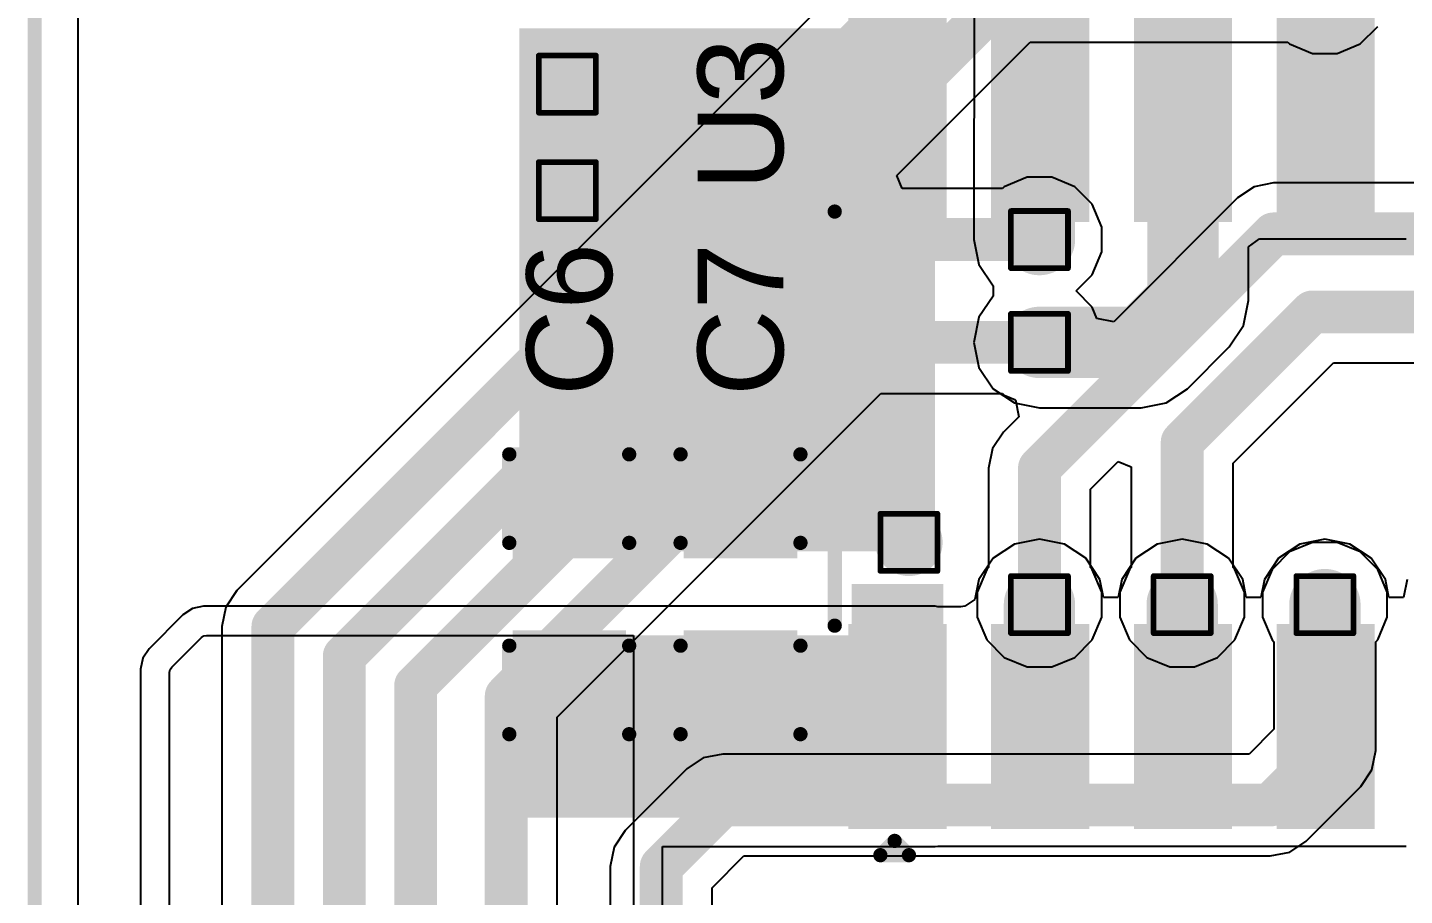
# Model space of a CAD drawing. Header units: inches. Extents: x -1 to 9.6, y 0 to 3.9.
# Drawn here: x -0.0025 to 0.4799, y 0.8933 to 1.1972 of the extents above; entities that cross this region are included whole.
import ezdxf

# ---------------------------------------------------------------- set-up
doc = ezdxf.new("R2010")
doc.units = ezdxf.units.IN
doc.header["$MEASUREMENT"] = 0
for name, color, linetype in [('Board Outline', 216, 'Continuous'), ('Bottom Layer', 5, 'Continuous'), ('Drill Drawing', 1, 'Continuous'), ('Top Layer', 1, 'Continuous'), ('Top Overlay', 2, 'Continuous'), ('Top Paste', 8, 'Continuous'), ('Top Solder', 216, 'Continuous'), ('Via Holes', 16, 'Continuous')]:
    doc.layers.add(name, color=color, linetype=linetype)
doc.styles.add('Arial', font='', dxfattribs={"height": 0.2})
doc.styles.get('Arial').set_extended_font_data('Arial')

# ---------------------------------------------------------------- blocks, each defined once
blk = doc.blocks.new('SOIC_14_10')
at = {"layer": 'Top Layer'}
for points in [[(-0.13819, 0.13681), (-0.13819, 0.16319), (-0.07441, 0.16319), (-0.07441, 0.13681)], [(0.07441, 0.13681), (0.07441, 0.16319), (0.13819, 0.16319), (0.13819, 0.13681)], [(-0.13819, 0.08681), (-0.13819, 0.11319), (-0.07441, 0.11319), (-0.07441, 0.08681)], [(0.07441, 0.08681), (0.07441, 0.11319), (0.13819, 0.11319), (0.13819, 0.08681)], [(-0.13819, 0.03681), (-0.13819, 0.06319), (-0.07441, 0.06319), (-0.07441, 0.03681)], [(0.07441, 0.03681), (0.07441, 0.06319), (0.13819, 0.06319), (0.13819, 0.03681)], [(-0.13819, -0.01319), (-0.13819, 0.01319), (-0.07441, 0.01319), (-0.07441, -0.01319)], [(0.07441, -0.01319), (0.07441, 0.01319), (0.13819, 0.01319), (0.13819, -0.01319)], [(-0.13819, -0.06319), (-0.13819, -0.03681), (-0.07441, -0.03681), (-0.07441, -0.06319)], [(0.07441, -0.06319), (0.07441, -0.03681), (0.13819, -0.03681), (0.13819, -0.06319)], [(-0.13819, -0.11319), (-0.13819, -0.08681), (-0.07441, -0.08681), (-0.07441, -0.11319)], [(0.07441, -0.11319), (0.07441, -0.08681), (0.13819, -0.08681), (0.13819, -0.11319)], [(-0.13819, -0.16319), (-0.13819, -0.13681), (-0.07441, -0.13681), (-0.07441, -0.16319)], [(0.07441, -0.16319), (0.07441, -0.13681), (0.13819, -0.13681), (0.13819, -0.16319)]]:
    blk.add_hatch(color=1, dxfattribs=at).paths.add_polyline_path(points)
at = {"layer": 'Top Overlay'}
blk.add_hatch(color=2, dxfattribs=at).paths.add_polyline_path([(-0.07037, 0.134), (-0.05637, 0.134), (-0.05637, 0.166), (-0.07037, 0.166)])
at = {"layer": 'Top Paste'}
for points in [[(-0.13819, 0.13681), (-0.13819, 0.16319), (-0.07441, 0.16319), (-0.07441, 0.13681)], [(0.07441, 0.13681), (0.07441, 0.16319), (0.13819, 0.16319), (0.13819, 0.13681)], [(-0.13819, 0.08681), (-0.13819, 0.11319), (-0.07441, 0.11319), (-0.07441, 0.08681)], [(0.07441, 0.08681), (0.07441, 0.11319), (0.13819, 0.11319), (0.13819, 0.08681)], [(-0.13819, 0.03681), (-0.13819, 0.06319), (-0.07441, 0.06319), (-0.07441, 0.03681)], [(0.07441, 0.03681), (0.07441, 0.06319), (0.13819, 0.06319), (0.13819, 0.03681)], [(-0.13819, -0.01319), (-0.13819, 0.01319), (-0.07441, 0.01319), (-0.07441, -0.01319)], [(0.07441, -0.01319), (0.07441, 0.01319), (0.13819, 0.01319), (0.13819, -0.01319)], [(-0.13819, -0.06319), (-0.13819, -0.03681), (-0.07441, -0.03681), (-0.07441, -0.06319)], [(0.07441, -0.06319), (0.07441, -0.03681), (0.13819, -0.03681), (0.13819, -0.06319)], [(-0.13819, -0.11319), (-0.13819, -0.08681), (-0.07441, -0.08681), (-0.07441, -0.11319)], [(0.07441, -0.11319), (0.07441, -0.08681), (0.13819, -0.08681), (0.13819, -0.11319)], [(-0.13819, -0.16319), (-0.13819, -0.13681), (-0.07441, -0.13681), (-0.07441, -0.16319)], [(0.07441, -0.16319), (0.07441, -0.13681), (0.13819, -0.13681), (0.13819, -0.16319)]]:
    blk.add_hatch(color=8, dxfattribs=at).paths.add_polyline_path(points)
at = {"layer": 'Top Solder'}
for points in [[(-0.14219, 0.13281), (-0.14219, 0.16719), (-0.07041, 0.16719), (-0.07041, 0.13281)], [(0.07041, 0.13281), (0.07041, 0.16719), (0.14219, 0.16719), (0.14219, 0.13281)], [(-0.14219, 0.08281), (-0.14219, 0.11719), (-0.07041, 0.11719), (-0.07041, 0.08281)], [(0.07041, 0.08281), (0.07041, 0.11719), (0.14219, 0.11719), (0.14219, 0.08281)], [(-0.14219, 0.03281), (-0.14219, 0.06719), (-0.07041, 0.06719), (-0.07041, 0.03281)], [(0.07041, 0.03281), (0.07041, 0.06719), (0.14219, 0.06719), (0.14219, 0.03281)], [(-0.14219, -0.01719), (-0.14219, 0.01719), (-0.07041, 0.01719), (-0.07041, -0.01719)], [(0.07041, -0.01719), (0.07041, 0.01719), (0.14219, 0.01719), (0.14219, -0.01719)], [(-0.14219, -0.06719), (-0.14219, -0.03281), (-0.07041, -0.03281), (-0.07041, -0.06719)], [(0.07041, -0.06719), (0.07041, -0.03281), (0.14219, -0.03281), (0.14219, -0.06719)], [(-0.14219, -0.11719), (-0.14219, -0.08281), (-0.07041, -0.08281), (-0.07041, -0.11719)], [(0.07041, -0.11719), (0.07041, -0.08281), (0.14219, -0.08281), (0.14219, -0.11719)], [(-0.14219, -0.16719), (-0.14219, -0.13281), (-0.07041, -0.13281), (-0.07041, -0.16719)], [(0.07041, -0.16719), (0.07041, -0.13281), (0.14219, -0.13281), (0.14219, -0.16719)]]:
    blk.add_hatch(color=216, dxfattribs=at).paths.add_polyline_path(points)
at = {"layer": 'Top Overlay'}
for points in [[(-0.071, 0.172, 0.005, 0.005, 0), (0.074, 0.172, 0.005, 0.005, 0)], [(-0.15137, 0.156, 0.005, 0.005, 0), (-0.15137, 0.146, 0.005, 0.005, 0)], [(-0.15137, 0.156, 0.005, 0.005, 0), (-0.14637, 0.151, 0.005, 0.005, 0)], [(-0.14637, 0.151, 0.005, 0.005, 0), (-0.15137, 0.146, 0.005, 0.005, 0)], [(-0.071, -0.172, 0.005, 0.005, 0), (0.074, -0.172, 0.005, 0.005, 0)]]:
    blk.add_lwpolyline(points, format="xyseb", dxfattribs=at)
for points in [[(-0.07225, 0.172, 0.0025, 0.0025, 1), (-0.06975, 0.172, 0.0025, 0.0025, 1)], [(0.07275, 0.172, 0.0025, 0.0025, 1), (0.07525, 0.172, 0.0025, 0.0025, 1)], [(-0.15262, 0.156, 0.0025, 0.0025, 1), (-0.15012, 0.156, 0.0025, 0.0025, 1)], [(-0.15262, 0.156, 0.0025, 0.0025, 1), (-0.15012, 0.156, 0.0025, 0.0025, 1)], [(-0.14762, 0.151, 0.0025, 0.0025, 1), (-0.14512, 0.151, 0.0025, 0.0025, 1)], [(-0.14762, 0.151, 0.0025, 0.0025, 1), (-0.14512, 0.151, 0.0025, 0.0025, 1)], [(-0.15262, 0.146, 0.0025, 0.0025, 1), (-0.15012, 0.146, 0.0025, 0.0025, 1)], [(-0.15262, 0.146, 0.0025, 0.0025, 1), (-0.15012, 0.146, 0.0025, 0.0025, 1)], [(-0.07225, -0.172, 0.0025, 0.0025, 1), (-0.06975, -0.172, 0.0025, 0.0025, 1)], [(0.07275, -0.172, 0.0025, 0.0025, 1), (0.07525, -0.172, 0.0025, 0.0025, 1)]]:
    blk.add_lwpolyline(points, format="xyseb", close=True, dxfattribs=at)
blk = doc.blocks.new('C___0603_45')
at = {"layer": 'Top Layer'}
for points in [[(-0.015, 0.0175), (-0.015, -0.0175), (-0.045, -0.0175), (-0.045, 0.0175)], [(0.045, 0.0175), (0.045, -0.0175), (0.015, -0.0175), (0.015, 0.0175)]]:
    blk.add_hatch(color=1, dxfattribs=at).paths.add_polyline_path(points)
at = {"layer": 'Top Paste'}
for points in [[(-0.015, 0.0175), (-0.015, -0.0175), (-0.045, -0.0175), (-0.045, 0.0175)], [(0.045, 0.0175), (0.045, -0.0175), (0.015, -0.0175), (0.015, 0.0175)]]:
    blk.add_hatch(color=8, dxfattribs=at).paths.add_polyline_path(points)
at = {"layer": 'Top Solder'}
for points in [[(-0.01264, 0.01986), (-0.01264, -0.01986), (-0.04736, -0.01986), (-0.04736, 0.01986)], [(0.04736, 0.01986), (0.04736, -0.01986), (0.01264, -0.01986), (0.01264, 0.01986)]]:
    blk.add_hatch(color=216, dxfattribs=at).paths.add_polyline_path(points)
at = {"layer": 'Top Overlay'}
for points in [[(-0.049, -0.021, 0.005, 0.005, 0), (-0.049, 0.021, 0.005, 0.005, 0)], [(-0.018, 0.021, 0.005, 0.005, 0), (-0.049, 0.021, 0.005, 0.005, 0)], [(0.049, 0.021, 0.005, 0.005, 0), (0.018, 0.021, 0.005, 0.005, 0)], [(0.049, -0.021, 0.005, 0.005, 0), (0.049, 0.021, 0.005, 0.005, 0)], [(-0.018, -0.021, 0.005, 0.005, 0), (-0.049, -0.021, 0.005, 0.005, 0)], [(0.049, -0.021, 0.005, 0.005, 0), (0.018, -0.021, 0.005, 0.005, 0)]]:
    blk.add_lwpolyline(points, format="xyseb", dxfattribs=at)
for points in [[(-0.05025, 0.021, 0.0025, 0.0025, 1), (-0.04775, 0.021, 0.0025, 0.0025, 1)], [(-0.05025, 0.021, 0.0025, 0.0025, 1), (-0.04775, 0.021, 0.0025, 0.0025, 1)], [(-0.01925, 0.021, 0.0025, 0.0025, 1), (-0.01675, 0.021, 0.0025, 0.0025, 1)], [(0.01675, 0.021, 0.0025, 0.0025, 1), (0.01925, 0.021, 0.0025, 0.0025, 1)], [(0.04775, 0.021, 0.0025, 0.0025, 1), (0.05025, 0.021, 0.0025, 0.0025, 1)], [(0.04775, 0.021, 0.0025, 0.0025, 1), (0.05025, 0.021, 0.0025, 0.0025, 1)], [(-0.05025, -0.021, 0.0025, 0.0025, 1), (-0.04775, -0.021, 0.0025, 0.0025, 1)], [(-0.05025, -0.021, 0.0025, 0.0025, 1), (-0.04775, -0.021, 0.0025, 0.0025, 1)], [(-0.01925, -0.021, 0.0025, 0.0025, 1), (-0.01675, -0.021, 0.0025, 0.0025, 1)], [(0.01675, -0.021, 0.0025, 0.0025, 1), (0.01925, -0.021, 0.0025, 0.0025, 1)], [(0.04775, -0.021, 0.0025, 0.0025, 1), (0.05025, -0.021, 0.0025, 0.0025, 1)], [(0.04775, -0.021, 0.0025, 0.0025, 1), (0.05025, -0.021, 0.0025, 0.0025, 1)]]:
    blk.add_lwpolyline(points, format="xyseb", close=True, dxfattribs=at)
blk = doc.blocks.new('C___0603_46')
at = {"layer": 'Top Layer'}
for points in [[(-0.015, 0.0175), (-0.015, -0.0175), (-0.045, -0.0175), (-0.045, 0.0175)], [(0.045, 0.0175), (0.045, -0.0175), (0.015, -0.0175), (0.015, 0.0175)]]:
    blk.add_hatch(color=1, dxfattribs=at).paths.add_polyline_path(points)
at = {"layer": 'Top Paste'}
for points in [[(-0.015, 0.0175), (-0.015, -0.0175), (-0.045, -0.0175), (-0.045, 0.0175)], [(0.045, 0.0175), (0.045, -0.0175), (0.015, -0.0175), (0.015, 0.0175)]]:
    blk.add_hatch(color=8, dxfattribs=at).paths.add_polyline_path(points)
at = {"layer": 'Top Solder'}
for points in [[(-0.01264, 0.01986), (-0.01264, -0.01986), (-0.04736, -0.01986), (-0.04736, 0.01986)], [(0.04736, 0.01986), (0.04736, -0.01986), (0.01264, -0.01986), (0.01264, 0.01986)]]:
    blk.add_hatch(color=216, dxfattribs=at).paths.add_polyline_path(points)
at = {"layer": 'Top Overlay'}
for points in [[(-0.049, -0.021, 0.005, 0.005, 0), (-0.049, 0.021, 0.005, 0.005, 0)], [(-0.018, 0.021, 0.005, 0.005, 0), (-0.049, 0.021, 0.005, 0.005, 0)], [(0.049, 0.021, 0.005, 0.005, 0), (0.018, 0.021, 0.005, 0.005, 0)], [(0.049, -0.021, 0.005, 0.005, 0), (0.049, 0.021, 0.005, 0.005, 0)], [(-0.018, -0.021, 0.005, 0.005, 0), (-0.049, -0.021, 0.005, 0.005, 0)], [(0.049, -0.021, 0.005, 0.005, 0), (0.018, -0.021, 0.005, 0.005, 0)]]:
    blk.add_lwpolyline(points, format="xyseb", dxfattribs=at)
for points in [[(-0.05025, 0.021, 0.0025, 0.0025, 1), (-0.04775, 0.021, 0.0025, 0.0025, 1)], [(-0.05025, 0.021, 0.0025, 0.0025, 1), (-0.04775, 0.021, 0.0025, 0.0025, 1)], [(-0.01925, 0.021, 0.0025, 0.0025, 1), (-0.01675, 0.021, 0.0025, 0.0025, 1)], [(0.01675, 0.021, 0.0025, 0.0025, 1), (0.01925, 0.021, 0.0025, 0.0025, 1)], [(0.04775, 0.021, 0.0025, 0.0025, 1), (0.05025, 0.021, 0.0025, 0.0025, 1)], [(0.04775, 0.021, 0.0025, 0.0025, 1), (0.05025, 0.021, 0.0025, 0.0025, 1)], [(-0.05025, -0.021, 0.0025, 0.0025, 1), (-0.04775, -0.021, 0.0025, 0.0025, 1)], [(-0.05025, -0.021, 0.0025, 0.0025, 1), (-0.04775, -0.021, 0.0025, 0.0025, 1)], [(-0.01925, -0.021, 0.0025, 0.0025, 1), (-0.01675, -0.021, 0.0025, 0.0025, 1)], [(0.01675, -0.021, 0.0025, 0.0025, 1), (0.01925, -0.021, 0.0025, 0.0025, 1)], [(0.04775, -0.021, 0.0025, 0.0025, 1), (0.05025, -0.021, 0.0025, 0.0025, 1)], [(0.04775, -0.021, 0.0025, 0.0025, 1), (0.05025, -0.021, 0.0025, 0.0025, 1)]]:
    blk.add_lwpolyline(points, format="xyseb", close=True, dxfattribs=at)

msp = doc.modelspace()

# ---------------------------------------------------------------- hatches: boundary and pattern name
at = {"layer": 'Bottom Layer'}
h = msp.add_hatch(color=5, dxfattribs=at)
edge = h.paths.add_edge_path()
edge.add_arc((0.18661, 1.17743), 0.01181, 0, 360)
h = msp.add_hatch(color=5, dxfattribs=at)
edge = h.paths.add_edge_path()
edge.add_arc((0.18661, 1.14011), 0.01181, 0, 360)
h = msp.add_hatch(color=5, dxfattribs=at)
edge = h.paths.add_edge_path()
edge.add_arc((0.352, 1.123), 0.01181, 0, 360)
h = msp.add_hatch(color=5, dxfattribs=at)
edge = h.paths.add_edge_path()
edge.add_arc((0.352, 1.087), 0.01181, 0, 360)
h = msp.add_hatch(color=5, dxfattribs=at)
edge = h.paths.add_edge_path()
edge.add_arc((0.30627, 1.01698), 0.01181, 0, 360)
h = msp.add_hatch(color=5, dxfattribs=at)
edge = h.paths.add_edge_path()
edge.add_arc((0.352, 0.99517), 0.01181, 0, 360)
h = msp.add_hatch(color=5, dxfattribs=at)
edge = h.paths.add_edge_path()
edge.add_arc((0.402, 0.99517), 0.01181, 0, 360)
h = msp.add_hatch(color=5, dxfattribs=at)
edge = h.paths.add_edge_path()
edge.add_arc((0.452, 0.99517), 0.01181, 0, 360)
at = {"layer": 'Top Layer'}
for points in [[(0.16977, 1.0138), (0.31546, 1.0138), (0.31546, 1.19699), (0.16977, 1.19699)], [(0.16977, 1.0138), (0.26477, 1.0138), (0.26477, 1.0438), (0.16977, 1.0438)], [(0.31546, 0.92061), (0.31546, 0.98439), (0.16977, 0.98439), (0.16977, 0.92061)]]:
    msp.add_hatch(color=1, dxfattribs=at).paths.add_polyline_path(points)
h = msp.add_hatch(color=1, dxfattribs=at)
edge = h.paths.add_edge_path()
edge.add_arc((0.18661, 1.17743), 0.01181, 0, 360)
h = msp.add_hatch(color=1, dxfattribs=at)
edge = h.paths.add_edge_path()
edge.add_arc((0.18661, 1.14011), 0.01181, 0, 360)
h = msp.add_hatch(color=1, dxfattribs=at)
edge = h.paths.add_edge_path()
edge.add_arc((0.352, 1.123), 0.01181, 0, 360)
h = msp.add_hatch(color=1, dxfattribs=at)
edge = h.paths.add_edge_path()
edge.add_arc((0.352, 1.087), 0.01181, 0, 360)
h = msp.add_hatch(color=1, dxfattribs=at)
edge = h.paths.add_edge_path()
edge.add_arc((0.30627, 1.01698), 0.01181, 0, 360)
h = msp.add_hatch(color=1, dxfattribs=at)
edge = h.paths.add_edge_path()
edge.add_arc((0.352, 0.99517), 0.01181, 0, 360)
h = msp.add_hatch(color=1, dxfattribs=at)
edge = h.paths.add_edge_path()
edge.add_arc((0.402, 0.99517), 0.01181, 0, 360)
h = msp.add_hatch(color=1, dxfattribs=at)
edge = h.paths.add_edge_path()
edge.add_arc((0.452, 0.99517), 0.01181, 0, 360)
at = {"layer": 'Via Holes'}
h = msp.add_hatch(color=7, dxfattribs=at)
edge = h.paths.add_edge_path()
edge.add_arc((0.18661, 1.17743), 0.00591, 0, 360)
h = msp.add_hatch(color=7, dxfattribs=at)
edge = h.paths.add_edge_path()
edge.add_arc((0.18661, 1.14011), 0.00591, 0, 360)
h = msp.add_hatch(color=7, dxfattribs=at)
edge = h.paths.add_edge_path()
edge.add_arc((0.352, 1.123), 0.00591, 0, 360)
h = msp.add_hatch(color=7, dxfattribs=at)
edge = h.paths.add_edge_path()
edge.add_arc((0.352, 1.087), 0.00591, 0, 360)
h = msp.add_hatch(color=7, dxfattribs=at)
edge = h.paths.add_edge_path()
edge.add_arc((0.30627, 1.01698), 0.00591, 0, 360)
h = msp.add_hatch(color=7, dxfattribs=at)
edge = h.paths.add_edge_path()
edge.add_arc((0.352, 0.99517), 0.00591, 0, 360)
h = msp.add_hatch(color=7, dxfattribs=at)
edge = h.paths.add_edge_path()
edge.add_arc((0.402, 0.99517), 0.00591, 0, 360)
h = msp.add_hatch(color=7, dxfattribs=at)
edge = h.paths.add_edge_path()
edge.add_arc((0.452, 0.99517), 0.00591, 0, 360)

# ---------------------------------------------------------------- linework, layer by layer
at = {"layer": 'Board Outline'}
msp.add_lwpolyline([(0, 0, 0.005, 0.005, 0), (0, 1.28302, 0.005, 0.005, 0)], format="xyseb", dxfattribs=at)
at = {"layer": 'Bottom Layer'}
for p, q in [((0.01529, 0.01529), (0.01529, 1.26772)), ((0.32835, 1.25762), (0.07083, 1.00009)), ((0.46435, 1.19151), (0.47049, 1.19765)), ((0.30202, 1.14546), (0.34872, 1.19216)), ((0.34872, 1.19216), (0.439, 1.19216)), ((0.439, 1.19216), (0.43965, 1.19151)), ((0.43965, 1.19151), (0.44766, 1.18819)), ((0.45634, 1.18819), (0.46435, 1.19151)), ((0.44766, 1.18819), (0.45634, 1.18819)), ((0.30393, 1.14084), (0.30202, 1.14546)), ((0.34766, 1.14481), (0.33965, 1.14149)), ((0.35634, 1.14481), (0.34766, 1.14481)), ((0.36435, 1.14149), (0.35634, 1.14481)), ((0.339, 1.14084), (0.30393, 1.14084)), ((0.33965, 1.14149), (0.339, 1.14084)), ((0.37049, 1.13535), (0.36435, 1.14149)), ((0.42717, 1.14148), (0.42138, 1.13762)), ((0.434, 1.14284), (0.42717, 1.14148)), ((0.95838, 1.14284), (0.434, 1.14284)), ((0.434, 1.14284), (0.434, 1.14284)), ((0.37381, 1.12734), (0.37049, 1.13535)), ((0.42138, 1.13762), (0.37802, 1.09425)), ((0.42138, 1.13762), (0.42138, 1.13762)), ((0.37381, 1.11866), (0.37381, 1.12734)), ((0.37049, 1.11065), (0.37381, 1.11866)), ((0.36485, 1.105), (0.37049, 1.11065)), ((0.37049, 1.09935), (0.36485, 1.105)), ((0.37212, 1.09542), (0.37049, 1.09935)), ((0.37802, 1.09425), (0.37212, 1.09542)), ((0.41984, 1.0447), (0.45496, 1.07982)), ((0.45496, 1.07982), (0.91471, 1.07982)), ((0.18303, 0.95576), (0.29643, 1.06916)), ((0.29643, 1.06916), (0.339, 1.06916)), ((0.339, 1.06916), (0.33965, 1.06851)), ((0.33965, 1.06851), (0.34358, 1.06688)), ((0.34358, 1.06688), (0.34475, 1.06098)), ((0.34475, 1.06098), (0.33938, 1.05562)), ((0.33938, 1.05562), (0.33552, 1.04983)), ((0.33552, 1.04983), (0.33416, 1.043)), ((0.33416, 1.043), (0.33416, 1.00817)), ((0.36984, 1.03561), (0.37954, 1.0453)), ((0.37954, 1.0453), (0.38416, 1.04339)), ((0.38416, 1.04339), (0.38416, 1.00817)), ((0.41984, 1.00817), (0.41984, 1.0447)), ((0.36984, 1.00817), (0.36984, 1.03561)), ((0.43965, 1.01366), (0.43351, 1.00752)), ((0.44766, 1.01698), (0.43965, 1.01366)), ((0.45634, 1.01698), (0.44766, 1.01698)), ((0.46435, 1.01366), (0.45634, 1.01698)), ((0.47049, 1.00752), (0.46435, 1.01366)), ((0.33416, 1.00817), (0.33351, 1.00752)), ((0.37049, 1.00752), (0.36984, 1.00817)), ((0.38416, 1.00817), (0.38351, 1.00752)), ((0.42049, 1.00752), (0.41984, 1.00817)), ((0.33351, 1.00752), (0.33019, 0.99951)), ((0.37381, 0.99951), (0.37049, 1.00752)), ((0.38351, 1.00752), (0.38019, 0.99951)), ((0.42381, 0.99951), (0.42049, 1.00752)), ((0.43351, 1.00752), (0.43019, 0.99951)), ((0.47381, 0.99951), (0.47049, 1.00752)), ((0.07083, 1.00009), (0.06696, 0.99431)), ((0.33019, 0.99951), (0.33019, 0.99083)), ((0.37381, 0.99083), (0.37381, 0.99951)), ((0.38019, 0.99951), (0.38019, 0.99083)), ((0.42381, 0.99083), (0.42381, 0.99951)), ((0.43019, 0.99951), (0.43019, 0.99083)), ((0.47381, 0.99083), (0.47381, 0.99951)), ((0.06696, 0.99431), (0.06561, 0.98748)), ((0.33019, 0.99083), (0.33351, 0.98281)), ((0.37049, 0.98281), (0.37381, 0.99083)), ((0.38019, 0.99083), (0.38351, 0.98281)), ((0.42049, 0.98281), (0.42381, 0.99083)), ((0.43019, 0.99083), (0.43351, 0.98281)), ((0.47049, 0.98281), (0.47381, 0.99083)), ((0.06561, 0.98748), (0.06561, 0.18878)), ((0.33351, 0.98281), (0.33965, 0.97668)), ((0.36435, 0.97668), (0.37049, 0.98281)), ((0.38351, 0.98281), (0.38965, 0.97668)), ((0.41435, 0.97668), (0.42049, 0.98281)), ((0.43351, 0.98281), (0.43416, 0.98217)), ((0.43416, 0.98217), (0.43416, 0.95154)), ((0.46984, 0.98217), (0.47049, 0.98281)), ((0.46984, 0.94415), (0.46984, 0.98217)), ((0.33965, 0.97668), (0.34766, 0.97336)), ((0.35634, 0.97336), (0.36435, 0.97668)), ((0.38965, 0.97668), (0.39766, 0.97336)), ((0.40634, 0.97336), (0.41435, 0.97668)), ((0.34766, 0.97336), (0.35634, 0.97336)), ((0.39766, 0.97336), (0.40634, 0.97336)), ((0.18303, 0.86872), (0.18303, 0.95576)), ((0.43416, 0.95154), (0.42546, 0.94284)), ((0.23423, 0.94148), (0.22844, 0.93762)), ((0.24106, 0.94284), (0.23423, 0.94148)), ((0.42546, 0.94284), (0.24106, 0.94284)), ((0.24106, 0.94284), (0.24106, 0.94284)), ((0.46848, 0.93732), (0.46984, 0.94415)), ((0.22844, 0.93762), (0.20688, 0.91605)), ((0.22844, 0.93762), (0.22844, 0.93762)), ((0.46462, 0.93153), (0.46848, 0.93732)), ((0.44547, 0.91238), (0.46462, 0.93153)), ((0.20688, 0.91605), (0.20301, 0.91027)), ((0.43968, 0.90852), (0.44547, 0.91238)), ((0.20301, 0.91027), (0.20166, 0.90344)), ((0.23734, 0.89605), (0.24845, 0.90716)), ((0.24845, 0.90716), (0.43285, 0.90716)), ((0.43285, 0.90716), (0.43968, 0.90852)), ((0.20166, 0.90344), (0.20166, 0.5123)), ((0.23734, 0.50491), (0.23734, 0.89605))]:
    msp.add_line(p, q, dxfattribs=at)
for points in [[(0.08345, 0.98748, 0.015, 0.015, 0), (0.34097, 1.245, 0.015, 0.015, 0)], [(0.10845, 0.97712, 0.015, 0.015, 0), (0.34133, 1.21, 0.015, 0.015, 0)], [(0.13345, 0.96677, 0.015, 0.015, 0), (0.28968, 1.123, 0.015, 0.015, 0)], [(0.28968, 1.123, 0.015, 0.015, 0), (0.352, 1.123, 0.015, 0.015, 0)], [(0.352, 1.043, 0.015, 0.015, 0), (0.434, 1.125, 0.015, 0.015, 0)], [(0.434, 1.125, 0.015, 0.015, 0), (0.95838, 1.125, 0.015, 0.015, 0)], [(0.402, 1.05209, 0.015, 0.015, 0), (0.44757, 1.09766, 0.015, 0.015, 0)], [(0.44757, 1.09766, 0.015, 0.015, 0), (0.9221, 1.09766, 0.015, 0.015, 0)], [(0.16519, 0.96315, 0.015, 0.015, 0), (0.28904, 1.087, 0.015, 0.015, 0)], [(0.28904, 1.087, 0.015, 0.015, 0), (0.352, 1.087, 0.015, 0.015, 0)], [(0.402, 0.99517, 0.015, 0.015, 0), (0.402, 1.05209, 0.015, 0.015, 0)], [(0.352, 0.99517, 0.015, 0.015, 0), (0.352, 1.043, 0.015, 0.015, 0)], [(0.452, 0.94415, 0.015, 0.015, 0), (0.452, 0.99517, 0.015, 0.015, 0)], [(0.08345, 0.18878, 0.015, 0.015, 0), (0.08345, 0.98748, 0.015, 0.015, 0)], [(0.10845, 0.19914, 0.015, 0.015, 0), (0.10845, 0.97712, 0.015, 0.015, 0)], [(0.13345, 0.71431, 0.015, 0.015, 0), (0.13345, 0.96677, 0.015, 0.015, 0)], [(0.16519, 0.85572, 0.015, 0.015, 0), (0.16519, 0.96315, 0.015, 0.015, 0)], [(0.43285, 0.925, 0.015, 0.015, 0), (0.452, 0.94415, 0.015, 0.015, 0)], [(0.2195, 0.90344, 0.015, 0.015, 0), (0.24106, 0.925, 0.015, 0.015, 0)], [(0.24106, 0.925, 0.015, 0.015, 0), (0.43285, 0.925, 0.015, 0.015, 0)], [(0.2195, 0.50491, 0.015, 0.015, 0), (0.2195, 0.90344, 0.015, 0.015, 0)]]:
    msp.add_lwpolyline(points, format="xyseb", dxfattribs=at)
for points in [[(0.28593, 1.123, 0.0075, 0.0075, 1), (0.29343, 1.123, 0.0075, 0.0075, 1)], [(0.28593, 1.123, 0.0075, 0.0075, 1), (0.29343, 1.123, 0.0075, 0.0075, 1)], [(0.34825, 1.123, 0.0075, 0.0075, 1), (0.35575, 1.123, 0.0075, 0.0075, 1)], [(0.43025, 1.125, 0.0075, 0.0075, 1), (0.43775, 1.125, 0.0075, 0.0075, 1)], [(0.43025, 1.125, 0.0075, 0.0075, 1), (0.43775, 1.125, 0.0075, 0.0075, 1)], [(0.44382, 1.09766, 0.0075, 0.0075, 1), (0.45132, 1.09766, 0.0075, 0.0075, 1)], [(0.44382, 1.09766, 0.0075, 0.0075, 1), (0.45132, 1.09766, 0.0075, 0.0075, 1)], [(0.28529, 1.087, 0.0075, 0.0075, 1), (0.29279, 1.087, 0.0075, 0.0075, 1)], [(0.28529, 1.087, 0.0075, 0.0075, 1), (0.29279, 1.087, 0.0075, 0.0075, 1)], [(0.34825, 1.087, 0.0075, 0.0075, 1), (0.35575, 1.087, 0.0075, 0.0075, 1)], [(0.39825, 1.05209, 0.0075, 0.0075, 1), (0.40575, 1.05209, 0.0075, 0.0075, 1)], [(0.39825, 1.05209, 0.0075, 0.0075, 1), (0.40575, 1.05209, 0.0075, 0.0075, 1)], [(0.34825, 1.043, 0.0075, 0.0075, 1), (0.35575, 1.043, 0.0075, 0.0075, 1)], [(0.34825, 1.043, 0.0075, 0.0075, 1), (0.35575, 1.043, 0.0075, 0.0075, 1)], [(0.34825, 0.99517, 0.0075, 0.0075, 1), (0.35575, 0.99517, 0.0075, 0.0075, 1)], [(0.39825, 0.99517, 0.0075, 0.0075, 1), (0.40575, 0.99517, 0.0075, 0.0075, 1)], [(0.44825, 0.99517, 0.0075, 0.0075, 1), (0.45575, 0.99517, 0.0075, 0.0075, 1)], [(0.0797, 0.98748, 0.0075, 0.0075, 1), (0.0872, 0.98748, 0.0075, 0.0075, 1)], [(0.0797, 0.98748, 0.0075, 0.0075, 1), (0.0872, 0.98748, 0.0075, 0.0075, 1)], [(0.1047, 0.97712, 0.0075, 0.0075, 1), (0.1122, 0.97712, 0.0075, 0.0075, 1)], [(0.1047, 0.97712, 0.0075, 0.0075, 1), (0.1122, 0.97712, 0.0075, 0.0075, 1)], [(0.1297, 0.96677, 0.0075, 0.0075, 1), (0.1372, 0.96677, 0.0075, 0.0075, 1)], [(0.1297, 0.96677, 0.0075, 0.0075, 1), (0.1372, 0.96677, 0.0075, 0.0075, 1)], [(0.16144, 0.96315, 0.0075, 0.0075, 1), (0.16894, 0.96315, 0.0075, 0.0075, 1)], [(0.16144, 0.96315, 0.0075, 0.0075, 1), (0.16894, 0.96315, 0.0075, 0.0075, 1)], [(0.44825, 0.94415, 0.0075, 0.0075, 1), (0.45575, 0.94415, 0.0075, 0.0075, 1)], [(0.44825, 0.94415, 0.0075, 0.0075, 1), (0.45575, 0.94415, 0.0075, 0.0075, 1)], [(0.23731, 0.925, 0.0075, 0.0075, 1), (0.24481, 0.925, 0.0075, 0.0075, 1)], [(0.23731, 0.925, 0.0075, 0.0075, 1), (0.24481, 0.925, 0.0075, 0.0075, 1)], [(0.42911, 0.925, 0.0075, 0.0075, 1), (0.43661, 0.925, 0.0075, 0.0075, 1)], [(0.42911, 0.925, 0.0075, 0.0075, 1), (0.43661, 0.925, 0.0075, 0.0075, 1)], [(0.21575, 0.90344, 0.0075, 0.0075, 1), (0.22325, 0.90344, 0.0075, 0.0075, 1)], [(0.21575, 0.90344, 0.0075, 0.0075, 1), (0.22325, 0.90344, 0.0075, 0.0075, 1)]]:
    msp.add_lwpolyline(points, format="xyseb", close=True, dxfattribs=at)
at = {"layer": 'Drill Drawing'}
for points in [[(0.17661, 1.18743, 0.002, 0.002, 0), (0.19661, 1.18743, 0.002, 0.002, 0)], [(0.17661, 1.16743, 0.002, 0.002, 0), (0.17661, 1.18743, 0.002, 0.002, 0)], [(0.19661, 1.16743, 0.002, 0.002, 0), (0.19661, 1.18743, 0.002, 0.002, 0)], [(0.17661, 1.16743, 0.002, 0.002, 0), (0.19661, 1.16743, 0.002, 0.002, 0)], [(0.17661, 1.15011, 0.002, 0.002, 0), (0.19661, 1.15011, 0.002, 0.002, 0)], [(0.17661, 1.13011, 0.002, 0.002, 0), (0.17661, 1.15011, 0.002, 0.002, 0)], [(0.19661, 1.13011, 0.002, 0.002, 0), (0.19661, 1.15011, 0.002, 0.002, 0)], [(0.342, 1.133, 0.002, 0.002, 0), (0.362, 1.133, 0.002, 0.002, 0)], [(0.342, 1.113, 0.002, 0.002, 0), (0.342, 1.133, 0.002, 0.002, 0)], [(0.362, 1.113, 0.002, 0.002, 0), (0.362, 1.133, 0.002, 0.002, 0)], [(0.17661, 1.13011, 0.002, 0.002, 0), (0.19661, 1.13011, 0.002, 0.002, 0)], [(0.342, 1.113, 0.002, 0.002, 0), (0.362, 1.113, 0.002, 0.002, 0)], [(0.342, 1.097, 0.002, 0.002, 0), (0.362, 1.097, 0.002, 0.002, 0)], [(0.342, 1.077, 0.002, 0.002, 0), (0.342, 1.097, 0.002, 0.002, 0)], [(0.362, 1.077, 0.002, 0.002, 0), (0.362, 1.097, 0.002, 0.002, 0)], [(0.342, 1.077, 0.002, 0.002, 0), (0.362, 1.077, 0.002, 0.002, 0)], [(0.29627, 1.02698, 0.002, 0.002, 0), (0.31627, 1.02698, 0.002, 0.002, 0)], [(0.29627, 1.00698, 0.002, 0.002, 0), (0.29627, 1.02698, 0.002, 0.002, 0)], [(0.31627, 1.00698, 0.002, 0.002, 0), (0.31627, 1.02698, 0.002, 0.002, 0)], [(0.29627, 1.00698, 0.002, 0.002, 0), (0.31627, 1.00698, 0.002, 0.002, 0)], [(0.342, 1.00517, 0.002, 0.002, 0), (0.362, 1.00517, 0.002, 0.002, 0)], [(0.342, 0.98517, 0.002, 0.002, 0), (0.342, 1.00517, 0.002, 0.002, 0)], [(0.362, 0.98517, 0.002, 0.002, 0), (0.362, 1.00517, 0.002, 0.002, 0)], [(0.392, 1.00517, 0.002, 0.002, 0), (0.412, 1.00517, 0.002, 0.002, 0)], [(0.392, 0.98517, 0.002, 0.002, 0), (0.392, 1.00517, 0.002, 0.002, 0)], [(0.412, 0.98517, 0.002, 0.002, 0), (0.412, 1.00517, 0.002, 0.002, 0)], [(0.442, 1.00517, 0.002, 0.002, 0), (0.462, 1.00517, 0.002, 0.002, 0)], [(0.442, 0.98517, 0.002, 0.002, 0), (0.442, 1.00517, 0.002, 0.002, 0)], [(0.462, 0.98517, 0.002, 0.002, 0), (0.462, 1.00517, 0.002, 0.002, 0)], [(0.342, 0.98517, 0.002, 0.002, 0), (0.362, 0.98517, 0.002, 0.002, 0)], [(0.392, 0.98517, 0.002, 0.002, 0), (0.412, 0.98517, 0.002, 0.002, 0)], [(0.442, 0.98517, 0.002, 0.002, 0), (0.462, 0.98517, 0.002, 0.002, 0)]]:
    msp.add_lwpolyline(points, format="xyseb", dxfattribs=at)
for points in [[(0.17611, 1.18743, 0.001, 0.001, 1), (0.17711, 1.18743, 0.001, 0.001, 1)], [(0.17611, 1.18743, 0.001, 0.001, 1), (0.17711, 1.18743, 0.001, 0.001, 1)], [(0.19611, 1.18743, 0.001, 0.001, 1), (0.19711, 1.18743, 0.001, 0.001, 1)], [(0.19611, 1.18743, 0.001, 0.001, 1), (0.19711, 1.18743, 0.001, 0.001, 1)], [(0.17611, 1.16743, 0.001, 0.001, 1), (0.17711, 1.16743, 0.001, 0.001, 1)], [(0.17611, 1.16743, 0.001, 0.001, 1), (0.17711, 1.16743, 0.001, 0.001, 1)], [(0.19611, 1.16743, 0.001, 0.001, 1), (0.19711, 1.16743, 0.001, 0.001, 1)], [(0.19611, 1.16743, 0.001, 0.001, 1), (0.19711, 1.16743, 0.001, 0.001, 1)], [(0.17611, 1.15011, 0.001, 0.001, 1), (0.17711, 1.15011, 0.001, 0.001, 1)], [(0.17611, 1.15011, 0.001, 0.001, 1), (0.17711, 1.15011, 0.001, 0.001, 1)], [(0.19611, 1.15011, 0.001, 0.001, 1), (0.19711, 1.15011, 0.001, 0.001, 1)], [(0.19611, 1.15011, 0.001, 0.001, 1), (0.19711, 1.15011, 0.001, 0.001, 1)], [(0.3415, 1.133, 0.001, 0.001, 1), (0.3425, 1.133, 0.001, 0.001, 1)], [(0.3415, 1.133, 0.001, 0.001, 1), (0.3425, 1.133, 0.001, 0.001, 1)], [(0.3615, 1.133, 0.001, 0.001, 1), (0.3625, 1.133, 0.001, 0.001, 1)], [(0.3615, 1.133, 0.001, 0.001, 1), (0.3625, 1.133, 0.001, 0.001, 1)], [(0.17611, 1.13011, 0.001, 0.001, 1), (0.17711, 1.13011, 0.001, 0.001, 1)], [(0.17611, 1.13011, 0.001, 0.001, 1), (0.17711, 1.13011, 0.001, 0.001, 1)], [(0.19611, 1.13011, 0.001, 0.001, 1), (0.19711, 1.13011, 0.001, 0.001, 1)], [(0.19611, 1.13011, 0.001, 0.001, 1), (0.19711, 1.13011, 0.001, 0.001, 1)], [(0.3415, 1.113, 0.001, 0.001, 1), (0.3425, 1.113, 0.001, 0.001, 1)], [(0.3415, 1.113, 0.001, 0.001, 1), (0.3425, 1.113, 0.001, 0.001, 1)], [(0.3615, 1.113, 0.001, 0.001, 1), (0.3625, 1.113, 0.001, 0.001, 1)], [(0.3615, 1.113, 0.001, 0.001, 1), (0.3625, 1.113, 0.001, 0.001, 1)], [(0.3415, 1.097, 0.001, 0.001, 1), (0.3425, 1.097, 0.001, 0.001, 1)], [(0.3415, 1.097, 0.001, 0.001, 1), (0.3425, 1.097, 0.001, 0.001, 1)], [(0.3615, 1.097, 0.001, 0.001, 1), (0.3625, 1.097, 0.001, 0.001, 1)], [(0.3615, 1.097, 0.001, 0.001, 1), (0.3625, 1.097, 0.001, 0.001, 1)], [(0.3415, 1.077, 0.001, 0.001, 1), (0.3425, 1.077, 0.001, 0.001, 1)], [(0.3415, 1.077, 0.001, 0.001, 1), (0.3425, 1.077, 0.001, 0.001, 1)], [(0.3615, 1.077, 0.001, 0.001, 1), (0.3625, 1.077, 0.001, 0.001, 1)], [(0.3615, 1.077, 0.001, 0.001, 1), (0.3625, 1.077, 0.001, 0.001, 1)], [(0.29577, 1.02698, 0.001, 0.001, 1), (0.29677, 1.02698, 0.001, 0.001, 1)], [(0.29577, 1.02698, 0.001, 0.001, 1), (0.29677, 1.02698, 0.001, 0.001, 1)], [(0.31577, 1.02698, 0.001, 0.001, 1), (0.31677, 1.02698, 0.001, 0.001, 1)], [(0.31577, 1.02698, 0.001, 0.001, 1), (0.31677, 1.02698, 0.001, 0.001, 1)], [(0.29577, 1.00698, 0.001, 0.001, 1), (0.29677, 1.00698, 0.001, 0.001, 1)], [(0.29577, 1.00698, 0.001, 0.001, 1), (0.29677, 1.00698, 0.001, 0.001, 1)], [(0.31577, 1.00698, 0.001, 0.001, 1), (0.31677, 1.00698, 0.001, 0.001, 1)], [(0.31577, 1.00698, 0.001, 0.001, 1), (0.31677, 1.00698, 0.001, 0.001, 1)], [(0.3415, 1.00517, 0.001, 0.001, 1), (0.3425, 1.00517, 0.001, 0.001, 1)], [(0.3415, 1.00517, 0.001, 0.001, 1), (0.3425, 1.00517, 0.001, 0.001, 1)], [(0.3615, 1.00517, 0.001, 0.001, 1), (0.3625, 1.00517, 0.001, 0.001, 1)], [(0.3615, 1.00517, 0.001, 0.001, 1), (0.3625, 1.00517, 0.001, 0.001, 1)], [(0.3915, 1.00517, 0.001, 0.001, 1), (0.3925, 1.00517, 0.001, 0.001, 1)], [(0.3915, 1.00517, 0.001, 0.001, 1), (0.3925, 1.00517, 0.001, 0.001, 1)], [(0.4115, 1.00517, 0.001, 0.001, 1), (0.4125, 1.00517, 0.001, 0.001, 1)], [(0.4115, 1.00517, 0.001, 0.001, 1), (0.4125, 1.00517, 0.001, 0.001, 1)], [(0.4415, 1.00517, 0.001, 0.001, 1), (0.4425, 1.00517, 0.001, 0.001, 1)], [(0.4415, 1.00517, 0.001, 0.001, 1), (0.4425, 1.00517, 0.001, 0.001, 1)], [(0.4615, 1.00517, 0.001, 0.001, 1), (0.4625, 1.00517, 0.001, 0.001, 1)], [(0.4615, 1.00517, 0.001, 0.001, 1), (0.4625, 1.00517, 0.001, 0.001, 1)], [(0.3415, 0.98517, 0.001, 0.001, 1), (0.3425, 0.98517, 0.001, 0.001, 1)], [(0.3415, 0.98517, 0.001, 0.001, 1), (0.3425, 0.98517, 0.001, 0.001, 1)], [(0.3615, 0.98517, 0.001, 0.001, 1), (0.3625, 0.98517, 0.001, 0.001, 1)], [(0.3615, 0.98517, 0.001, 0.001, 1), (0.3625, 0.98517, 0.001, 0.001, 1)], [(0.3915, 0.98517, 0.001, 0.001, 1), (0.3925, 0.98517, 0.001, 0.001, 1)], [(0.3915, 0.98517, 0.001, 0.001, 1), (0.3925, 0.98517, 0.001, 0.001, 1)], [(0.4115, 0.98517, 0.001, 0.001, 1), (0.4125, 0.98517, 0.001, 0.001, 1)], [(0.4115, 0.98517, 0.001, 0.001, 1), (0.4125, 0.98517, 0.001, 0.001, 1)], [(0.4415, 0.98517, 0.001, 0.001, 1), (0.4425, 0.98517, 0.001, 0.001, 1)], [(0.4415, 0.98517, 0.001, 0.001, 1), (0.4425, 0.98517, 0.001, 0.001, 1)], [(0.4615, 0.98517, 0.001, 0.001, 1), (0.4625, 0.98517, 0.001, 0.001, 1)], [(0.4615, 0.98517, 0.001, 0.001, 1), (0.4625, 0.98517, 0.001, 0.001, 1)]]:
    msp.add_lwpolyline(points, format="xyseb", close=True, dxfattribs=at)
at = {"layer": 'Top Layer'}
for p, q in [((0.01529, 0.01529), (0.01529, 1.26772)), ((0.32908, 1.20699), (0.32908, 1.16547)), ((0.32908, 1.16547), (0.32906, 1.16537)), ((0.32906, 1.16537), (0.32906, 1.123)), ((0.32906, 1.123), (0.33081, 1.11422)), ((0.42521, 1.12048), (0.42908, 1.12321)), ((0.42521, 1.10164), (0.42521, 1.12048)), ((0.42908, 1.12321), (0.43046, 1.12321)), ((0.43046, 1.12321), (0.47408, 1.12321)), ((0.47408, 1.12321), (0.47546, 1.12321)), ((0.47546, 1.12321), (0.47908, 1.12321)), ((0.47908, 1.12321), (0.48046, 1.12321)), ((0.33081, 1.11422), (0.33578, 1.10678)), ((0.33578, 1.10678), (0.33578, 1.10322)), ((0.33578, 1.10322), (0.33081, 1.09578)), ((0.42346, 1.09287), (0.42521, 1.10164)), ((0.33081, 1.09578), (0.32906, 1.087)), ((0.41849, 1.08542), (0.42346, 1.09287)), ((0.32906, 1.087), (0.33081, 1.07822)), ((0.40385, 1.07078), (0.41849, 1.08542)), ((0.33081, 1.07822), (0.33578, 1.07078)), ((0.33578, 1.07078), (0.34322, 1.06581)), ((0.3964, 1.06581), (0.40385, 1.07078)), ((0.34322, 1.06581), (0.352, 1.06406)), ((0.352, 1.06406), (0.38762, 1.06406)), ((0.38762, 1.06406), (0.3964, 1.06581)), ((0.352, 1.01811), (0.34322, 1.01636)), ((0.36078, 1.01636), (0.352, 1.01811)), ((0.402, 1.01811), (0.39322, 1.01636)), ((0.41078, 1.01636), (0.402, 1.01811)), ((0.452, 1.01811), (0.44322, 1.01636)), ((0.46078, 1.01636), (0.452, 1.01811)), ((0.34322, 1.01636), (0.33578, 1.01139)), ((0.36822, 1.01139), (0.36078, 1.01636)), ((0.39322, 1.01636), (0.38578, 1.01139)), ((0.41822, 1.01139), (0.41078, 1.01636)), ((0.44322, 1.01636), (0.43578, 1.01139)), ((0.46822, 1.01139), (0.46078, 1.01636)), ((0.33578, 1.01139), (0.33081, 1.00395)), ((0.37319, 1.00395), (0.36822, 1.01139)), ((0.38578, 1.01139), (0.38081, 1.00395)), ((0.42319, 1.00395), (0.41822, 1.01139)), ((0.43578, 1.01139), (0.43081, 1.00395)), ((0.47319, 1.00395), (0.46822, 1.01139)), ((0.33081, 1.00395), (0.32941, 0.99693)), ((0.37445, 0.99763), (0.37319, 1.00395)), ((0.38081, 1.00395), (0.37955, 0.99763)), ((0.42445, 0.99763), (0.42319, 1.00395)), ((0.43081, 1.00395), (0.42955, 0.99763)), ((0.47445, 0.99763), (0.47319, 1.00395)), ((0.48081, 1.00395), (0.47955, 0.99763)), ((0.05526, 0.99381), (0.05196, 0.9916)), ((0.05917, 0.99459), (0.05526, 0.99381)), ((0.31546, 0.99459), (0.05917, 0.99459)), ((0.31644, 0.99439), (0.31546, 0.99459)), ((0.3245, 0.99439), (0.31644, 0.99439)), ((0.3258, 0.99461), (0.3245, 0.99439)), ((0.32941, 0.99693), (0.3258, 0.99461)), ((0.37955, 0.99763), (0.37445, 0.99763)), ((0.42955, 0.99763), (0.42445, 0.99763)), ((0.47955, 0.99763), (0.47445, 0.99763)), ((0.05196, 0.9916), (0.04008, 0.97973)), ((0.05846, 0.98368), (0.05924, 0.98421)), ((0.05924, 0.98421), (0.06017, 0.98439)), ((0.06017, 0.98439), (0.2098, 0.98439)), ((0.2098, 0.98439), (0.2098, 0.91042)), ((0.04008, 0.97973), (0.03787, 0.97642)), ((0.048, 0.97323), (0.05846, 0.98368)), ((0.03787, 0.97642), (0.03709, 0.97252)), ((0.03709, 0.97252), (0.03709, 0.26604)), ((0.04729, 0.97151), (0.04747, 0.97244)), ((0.04729, 0.26704), (0.04729, 0.97151)), ((0.04747, 0.97244), (0.048, 0.97323)), ((0.2098, 0.91042), (0.2098, 0.88345)), ((0.22, 0.88345), (0.22, 0.91042)), ((0.22, 0.91042), (0.31546, 0.91042)), ((0.31546, 0.91042), (0.31644, 0.91061)), ((0.31644, 0.91061), (0.32408, 0.91061)), ((0.32408, 0.91061), (0.32546, 0.91061)), ((0.32546, 0.91061), (0.32908, 0.91061)), ((0.32908, 0.91061), (0.33046, 0.91061)), ((0.33046, 0.91061), (0.37408, 0.91061)), ((0.37408, 0.91061), (0.37546, 0.91061)), ((0.37546, 0.91061), (0.37908, 0.91061)), ((0.37908, 0.91061), (0.38046, 0.91061)), ((0.38046, 0.91061), (0.42408, 0.91061)), ((0.42408, 0.91061), (0.42546, 0.91061)), ((0.42546, 0.91061), (0.42908, 0.91061)), ((0.42908, 0.91061), (0.43046, 0.91061)), ((0.43046, 0.91061), (0.47408, 0.91061)), ((0.47408, 0.91061), (0.47546, 0.91061)), ((0.47546, 0.91061), (0.47908, 0.91061)), ((0.47908, 0.91061), (0.48046, 0.91061))]:
    msp.add_line(p, q, dxfattribs=at)
for points in [[(0.452, 1.16537, 0.025, 0.025, 0), (0.452, 1.21, 0.025, 0.025, 0)], [(0.302, 1.16537, 0.025, 0.025, 0), (0.30227, 1.1651, 0.025, 0.025, 0)], [(0.352, 1.123, 0.025, 0.025, 0), (0.352, 1.16537, 0.025, 0.025, 0)], [(0.40227, 1.10164, 0.025, 0.025, 0), (0.40227, 1.1651, 0.025, 0.025, 0)], [(0.38762, 1.087, 0.025, 0.025, 0), (0.40227, 1.10164, 0.025, 0.025, 0)], [(0.352, 1.087, 0.025, 0.025, 0), (0.38762, 1.087, 0.025, 0.025, 0)], [(0.18661, 1.029, 0.025, 0.025, 0), (0.18704, 1.02857, 0.025, 0.025, 0)], [(0.352, 0.95277, 0.025, 0.025, 0), (0.352, 0.99517, 0.025, 0.025, 0)], [(0.402, 0.95277, 0.025, 0.025, 0), (0.402, 0.99517, 0.025, 0.025, 0)], [(0.452, 0.95277, 0.025, 0.025, 0), (0.452, 0.99517, 0.025, 0.025, 0)]]:
    msp.add_lwpolyline(points, format="xyseb", dxfattribs=at)
for points in [[(0.29575, 1.16537, 0.0125, 0.0125, 1), (0.30825, 1.16537, 0.0125, 0.0125, 1)], [(0.29602, 1.1651, 0.0125, 0.0125, 1), (0.30852, 1.1651, 0.0125, 0.0125, 1)], [(0.34575, 1.16537, 0.0125, 0.0125, 1), (0.35825, 1.16537, 0.0125, 0.0125, 1)], [(0.39602, 1.1651, 0.0125, 0.0125, 1), (0.40852, 1.1651, 0.0125, 0.0125, 1)], [(0.44575, 1.16537, 0.0125, 0.0125, 1), (0.45825, 1.16537, 0.0125, 0.0125, 1)], [(0.34575, 1.123, 0.0125, 0.0125, 1), (0.35825, 1.123, 0.0125, 0.0125, 1)], [(0.39602, 1.10164, 0.0125, 0.0125, 1), (0.40852, 1.10164, 0.0125, 0.0125, 1)], [(0.39602, 1.10164, 0.0125, 0.0125, 1), (0.40852, 1.10164, 0.0125, 0.0125, 1)], [(0.34575, 1.087, 0.0125, 0.0125, 1), (0.35825, 1.087, 0.0125, 0.0125, 1)], [(0.38137, 1.087, 0.0125, 0.0125, 1), (0.39387, 1.087, 0.0125, 0.0125, 1)], [(0.38137, 1.087, 0.0125, 0.0125, 1), (0.39387, 1.087, 0.0125, 0.0125, 1)], [(0.18036, 1.029, 0.0125, 0.0125, 1), (0.19286, 1.029, 0.0125, 0.0125, 1)], [(0.18079, 1.02857, 0.0125, 0.0125, 1), (0.19329, 1.02857, 0.0125, 0.0125, 1)], [(0.34575, 0.99517, 0.0125, 0.0125, 1), (0.35825, 0.99517, 0.0125, 0.0125, 1)], [(0.39575, 0.99517, 0.0125, 0.0125, 1), (0.40825, 0.99517, 0.0125, 0.0125, 1)], [(0.44575, 0.99517, 0.0125, 0.0125, 1), (0.45825, 0.99517, 0.0125, 0.0125, 1)], [(0.34575, 0.95277, 0.0125, 0.0125, 1), (0.35825, 0.95277, 0.0125, 0.0125, 1)], [(0.39575, 0.95277, 0.0125, 0.0125, 1), (0.40825, 0.95277, 0.0125, 0.0125, 1)], [(0.44575, 0.95277, 0.0125, 0.0125, 1), (0.45825, 0.95277, 0.0125, 0.0125, 1)]]:
    msp.add_lwpolyline(points, format="xyseb", close=True, dxfattribs=at)

# ---------------------------------------------------------------- block references
for name, p, rotation in [('SOIC_14_10', (0.45227, 1.0588), 90), ('C___0603_46', (0.18727, 0.9988), 270), ('C___0603_45', (0.24727, 0.9988), 270)]:
    msp.add_blockref(name, p, dxfattribs=dict(rotation=rotation))

# ---------------------------------------------------------------- texts
at = {"layer": 'Top Overlay', "style": 'Arial'}
for s, p in [('U3', (0.26226, 1.14011)), ('C6', (0.20226, 1.06822)), ('C7', (0.26226, 1.06822))]:
    msp.add_text(s, height=0.03, rotation=90, dxfattribs=at).set_placement(p)

doc.saveas('drawing.dxf')
